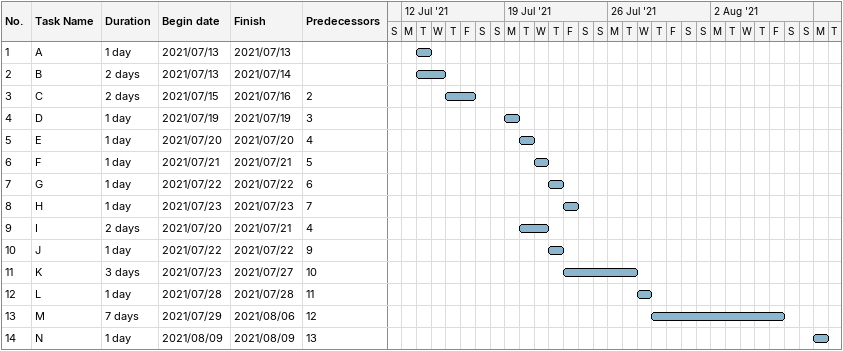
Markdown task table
| ID | Task | Duration | Start | Finish | Predecessors |
|---|---|---|---|---|---|
| 1 | A | 1d | 2021-07-13 | 2021-07-13 |  |
| 2 | B | 2d | 2021-07-13 | 2021-07-14 |  |
| 3 | C | 2d | 2021-07-15 | 2021-07-16 | 2 |
| 4 | D | 1d | 2021-07-19 | 2021-07-19 | 3 |
| 5 | E | 1d | 2021-07-20 | 2021-07-20 | 4 |
| 6 | F | 1d | 2021-07-21 | 2021-07-21 | 5 |
| 7 | G | 1d | 2021-07-22 | 2021-07-22 | 6 |
| 8 | H | 1d | 2021-07-23 | 2021-07-23 | 7 |
| 9 | I | 2d | 2021-07-20 | 2021-07-21 | 4 |
| 10 | J | 1d | 2021-07-22 | 2021-07-22 | 9 |
| 11 | K | 3d | 2021-07-23 | 2021-07-27 | 10 |
| 12 | L | 1d | 2021-07-28 | 2021-07-28 | 11 |
| 13 | M | 7d | 2021-07-29 | 2021-08-06 | 12 |
| 14 | N | 1d | 2021-08-09 | 2021-08-09 | 13 |
